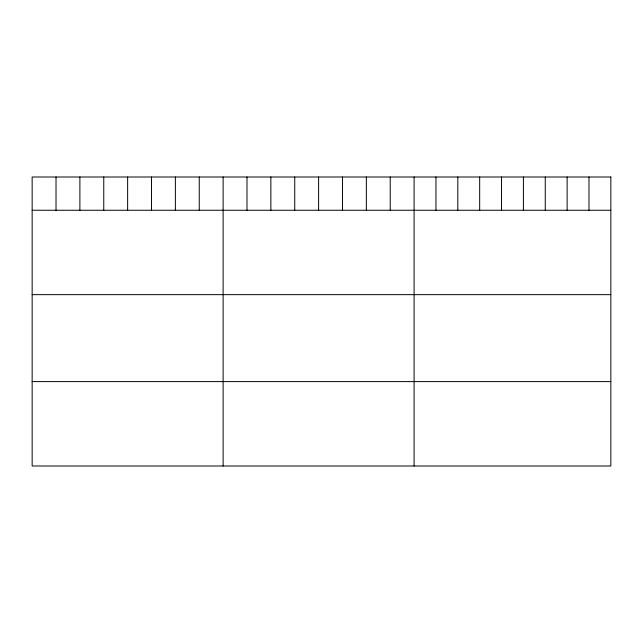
<?xml version="1.0" encoding="UTF-8"?>
<svg xmlns="http://www.w3.org/2000/svg" width="643" height="643" viewBox="0 0 643 643"><rect width="100%" height="100%" fill="white"/><g stroke="black" fill="none" stroke-linecap="round" stroke-linejoin="round"><path stroke-width="0.96" d="M32.15 210.253L610.85 210.253M32.15 294.647L610.85 294.647M32.15 381.604L610.85 381.604M588.988 177.002L588.988 210.253M567.126 177.002L567.126 210.253M545.264 177.002L545.264 210.253M523.402 177.002L523.402 210.253M501.54 177.002L501.54 210.253M479.678 177.002L479.678 210.253M457.816 177.002L457.816 210.253M435.954 177.002L435.954 210.253M414.092 177.002L414.092 465.998M390.221 177.002L390.221 210.253M366.349 177.002L366.349 210.253M342.478 177.002L342.478 210.253M318.606 177.002L318.606 210.253M294.735 177.002L294.735 210.253M270.864 177.002L270.864 210.253M246.992 177.002L246.992 210.253M223.121 177.002L223.121 465.998M199.25 177.002L199.25 210.253M175.378 177.002L175.378 210.253M151.507 177.002L151.507 210.253M127.636 177.002L127.636 210.253M103.764 177.002L103.764 210.253M79.893 177.002L79.893 210.253M56.021 177.002L56.021 210.253M610.85 177.002L32.15 177.002L32.15 465.998L610.85 465.998L610.85 177.002"/></g></svg>
